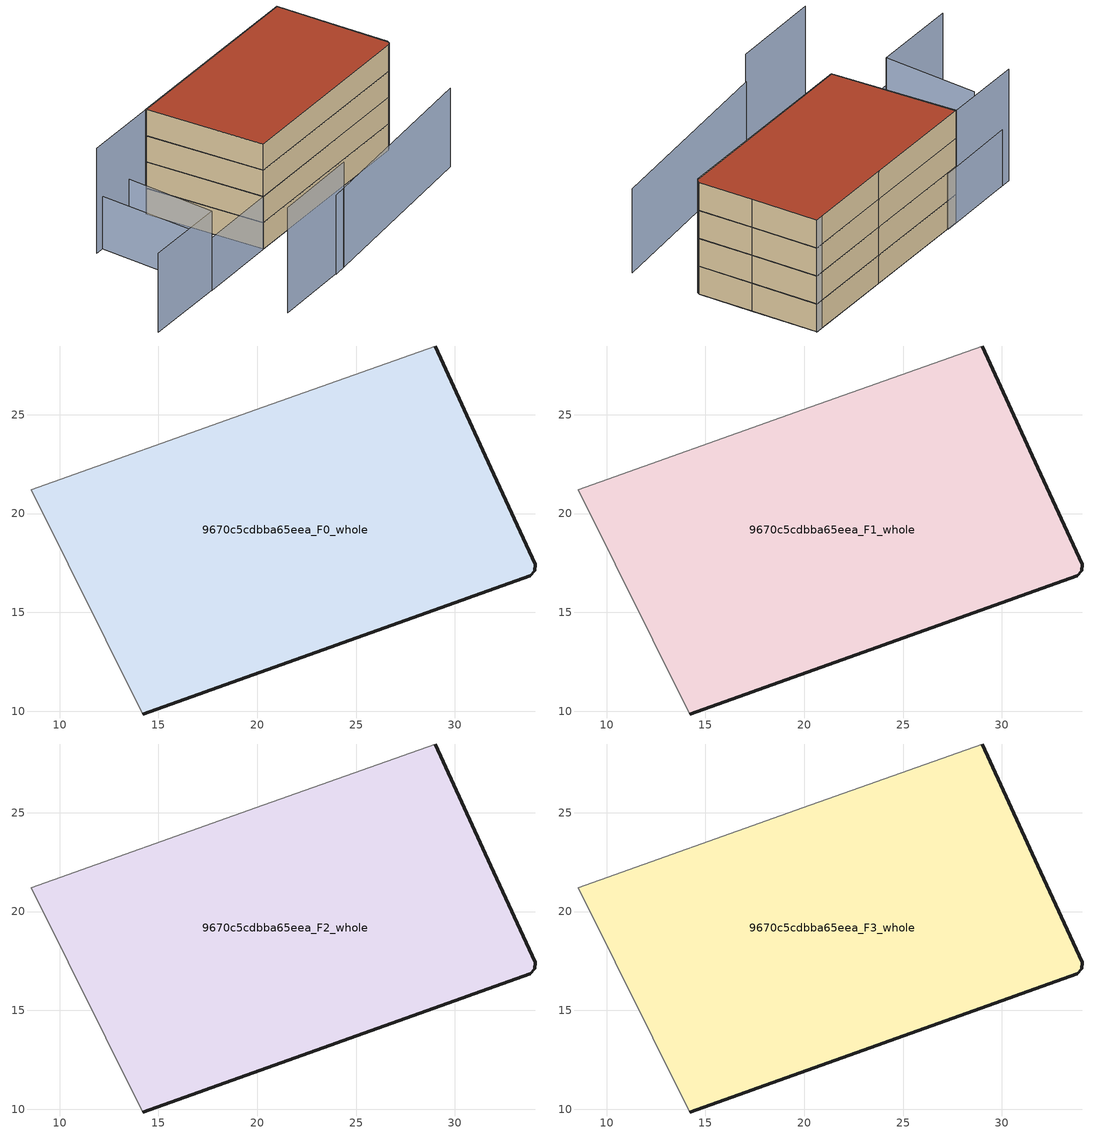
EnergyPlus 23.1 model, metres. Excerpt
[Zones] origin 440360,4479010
9670c5cdbba65eea_F0_whole
 floor ground (EU_floor_Construction): 33.83,16.85 34.03,17.12 34.08,17.43 31.82,22.33 29.02,28.48 19.92,25.25 8.56,21.21 14.21,9.86 z0
 wall outside (EU_wall_Construction): 29.02,28.48 31.82,22.33 34.08,17.43 34.03,17.12 33.83,16.85 14.21,9.86 z0:3
 wall adiabatic (EU_wall_Construction): 14.21,9.86 8.56,21.21 19.92,25.25 29.02,28.48 z0:3
9670c5cdbba65eea_F1_whole
 floor to 9670c5cdbba65eea_F0_whole (EU_floor_Construction): 33.83,16.85 34.03,17.12 34.08,17.43 31.82,22.33 29.02,28.48 19.92,25.25 8.56,21.21 14.21,9.86 z3
 wall outside (EU_wall_Construction): 29.02,28.48 31.82,22.33 34.08,17.43 34.03,17.12 33.83,16.85 14.21,9.86 z3:6
 wall adiabatic (EU_wall_Construction): 14.21,9.86 8.56,21.21 19.92,25.25 29.02,28.48 z3:6
9670c5cdbba65eea_F2_whole
 floor to 9670c5cdbba65eea_F1_whole (EU_floor_Construction): 33.83,16.85 34.03,17.12 34.08,17.43 31.82,22.33 29.02,28.48 19.92,25.25 8.56,21.21 14.21,9.86 z6
 wall outside (EU_wall_Construction): 29.02,28.48 31.82,22.33 34.08,17.43 34.03,17.12 33.83,16.85 14.21,9.86 z6:9
 wall adiabatic (EU_wall_Construction): 14.21,9.86 8.56,21.21 19.92,25.25 29.02,28.48 z6:9
9670c5cdbba65eea_F3_whole
 floor to 9670c5cdbba65eea_F2_whole (EU_floor_Construction): 33.83,16.85 34.03,17.12 34.08,17.43 31.82,22.33 29.02,28.48 19.92,25.25 8.56,21.21 14.21,9.86 z9
 wall outside (EU_wall_Construction): 29.02,28.48 31.82,22.33 34.08,17.43 34.03,17.12 33.83,16.85 14.21,9.86 z9:12
 wall adiabatic (EU_wall_Construction): 14.21,9.86 8.56,21.21 19.92,25.25 29.02,28.48 z9:12
 roof outside (EU_roof_Construction): 29.02,28.48 31.82,22.33 34.08,17.43 34.03,17.12 33.83,16.85 14.21,9.86 8.56,21.21 19.92,25.25 z12
shading: 9.79,-0.41 18.66,2.87 / 29.02,28.48 0.87,18.45 z0:12; 2.91,16 6.13,6.95 / 6.13,6.95 -2.18,4 / 17.39,2.3 36.92,11.1 z0:9; 6.15,6.89 1.77,18.77 / 1.77,18.77 9.83,21.74 / 9.83,21.74 14.21,9.86 / 14.21,9.86 6.15,6.89 z0:6
[Building]
EU S2 Campaign: North Axis=0; Terrain=City; Solar Distribution=FullExterior
[Site:Location]
Madrid: Latitude=40.5; Longitude=-3.5; Time Zone=1; Elevation=609
[SizingPeriod:WeatherFileDays]
AnnualSizingPeriod: Begin Month=1; Begin Day of Month=1; End Month=12; End Day of Month=31; Day of Week for Start Day=Monday; Use Weather File Daylight Saving Period=No; Use Weather File Rain and Snow Indicators=No
[MATERIAL]
EU_InternalMass_Material: Roughness=MediumRough; Thickness=0.1; Conductivity=1; Density=1800; Specific Heat=900; Thermal Absorptance=0.9; Solar Absorptance=0.7; Visible Absorptance=0.7
[MATERIAL:NOMASS] Roughness=MediumRough; Thermal Absorptance=0.9; Solar Absorptance=0.7; Visible Absorptance=0.7
Name | Thermal Resistance
EU_wall_NoMass | 0.609216
EU_roof_NoMass | 0.513268
EU_floor_NoMass | 0.568163
[CONSTRUCTION]
EU_wall_Construction: EU_wall_NoMass
EU_roof_Construction: EU_roof_NoMass
EU_floor_Construction: EU_floor_NoMass
EU_InternalMass_Construction: EU_InternalMass_Material
[ZONE] Type=1; Multiplier=1; Ceiling Height=autocalculate; Volume=810.764; Floor Area=autocalculate; Part of Total Floor Area=Yes
9670c5cdbba65eea_F0_whole; 9670c5cdbba65eea_F1_whole; 9670c5cdbba65eea_F2_whole; 9670c5cdbba65eea_F3_whole
[INTERNALMASS] Construction=EU_InternalMass_Construction; Surface Area=259.679
Name | Zone or ZoneList
9670c5cdbba65eea_F0_whole_EU_InternalMass | 9670c5cdbba65eea_F0_whole
9670c5cdbba65eea_F1_whole_EU_InternalMass | 9670c5cdbba65eea_F1_whole
9670c5cdbba65eea_F2_whole_EU_InternalMass | 9670c5cdbba65eea_F2_whole
9670c5cdbba65eea_F3_whole_EU_InternalMass | 9670c5cdbba65eea_F3_whole
[OTHEREQUIPMENT] Fuel Type=Electricity; Design Level Calculation Method=Watts/Area; Power per Zone Floor Area=1; Fraction Latent=0; Fraction Radiant=0; Fraction Lost=0; Carbon Dioxide Generation Rate=0; EndUse Subcategory=EU_Step8_InternalGains
Name | Zone or ZoneList or Space or SpaceList | Schedule
EU_Step8_InternalGain_9670c5cdbba65eea_F0_whole_f000 | 9670c5cdbba65eea_F0_whole | EU_Step8_GainSchedule_9670c5cdbba65eea_F0_whole_f000
EU_Step8_InternalGain_9670c5cdbba65eea_F1_whole_f000 | 9670c5cdbba65eea_F1_whole | EU_Step8_GainSchedule_9670c5cdbba65eea_F1_whole_f000
EU_Step8_InternalGain_9670c5cdbba65eea_F2_whole_f000 | 9670c5cdbba65eea_F2_whole | EU_Step8_GainSchedule_9670c5cdbba65eea_F2_whole_f000
EU_Step8_InternalGain_9670c5cdbba65eea_F3_whole_f000 | 9670c5cdbba65eea_F3_whole | EU_Step8_GainSchedule_9670c5cdbba65eea_F3_whole_f000
[ZONEVENTILATION:DESIGNFLOWRATE] Schedule=EU_AlwaysOn; Design Flow Rate Calculation Method=AirChanges/Hour; Air Changes per Hour=0.752966; Ventilation Type=Natural; Fan Pressure Rise=0; Fan Total Efficiency=1; Constant Term Coefficient=1; Temperature Term Coefficient=0; Velocity Term Coefficient=0; Velocity Squared Term Coefficient=0; Minimum Indoor Temperature=-100; Maximum Indoor Temperature=100; Delta Temperature=-100; Minimum Outdoor Temperature=-100; Maximum Outdoor Temperature=100; Maximum Wind Speed=40
Name | Zone or ZoneList or Space or SpaceList
EU_ConstantAir_9670c5cdbba65eea_F0_whole | 9670c5cdbba65eea_F0_whole
EU_ConstantAir_9670c5cdbba65eea_F1_whole | 9670c5cdbba65eea_F1_whole
EU_ConstantAir_9670c5cdbba65eea_F2_whole | 9670c5cdbba65eea_F2_whole
EU_ConstantAir_9670c5cdbba65eea_F3_whole | 9670c5cdbba65eea_F3_whole
[HVACTEMPLATE:THERMOSTAT] Constant Heating Setpoint=20; Constant Cooling Setpoint=50
EU_HeatOnly_9670c5cdbba65eea_F0_whole; EU_HeatOnly_9670c5cdbba65eea_F1_whole; EU_HeatOnly_9670c5cdbba65eea_F2_whole; EU_HeatOnly_9670c5cdbba65eea_F3_whole
[HVACTEMPLATE:ZONE:IDEALLOADSAIRSYSTEM] System Availability Schedule=EU_AlwaysOn; Maximum Heating Supply Air Temperature=50; Minimum Cooling Supply Air Temperature=13; Maximum Heating Supply Air Humidity Ratio=0.0156; Minimum Cooling Supply Air Humidity Ratio=0.0077; Heating Limit=NoLimit; Cooling Limit=NoLimit; Heating Availability Schedule=EU_AlwaysOn; Cooling Availability Schedule=EU_CoolingOff; Dehumidification Control Type=ConstantSensibleHeatRatio; Cooling Sensible Heat Ratio=0.7; Dehumidification Setpoint=60; Humidification Control Type=None; Humidification Setpoint=30; Outdoor Air Method=None; Outdoor Air Flow Rate per Person=0.00944; Outdoor Air Flow Rate per Zone Floor Area=0; Outdoor Air Flow Rate per Zone=0; Demand Controlled Ventilation Type=None; Outdoor Air Economizer Type=NoEconomizer; Heat Recovery Type=None; Sensible Heat Recovery Effectiveness=0.7; Latent Heat Recovery Effectiveness=0.65
Name | Template Thermostat
9670c5cdbba65eea_F0_whole | EU_HeatOnly_9670c5cdbba65eea_F0_whole
9670c5cdbba65eea_F1_whole | EU_HeatOnly_9670c5cdbba65eea_F1_whole
9670c5cdbba65eea_F2_whole | EU_HeatOnly_9670c5cdbba65eea_F2_whole
9670c5cdbba65eea_F3_whole | EU_HeatOnly_9670c5cdbba65eea_F3_whole
[SIZING:ZONE] Zone Cooling Design Supply Air Temperature Input Method=SupplyAirTemperature; Zone Cooling Design Supply Air Temperature=13; Zone Heating Design Supply Air Temperature Input Method=SupplyAirTemperature; Zone Heating Design Supply Air Temperature=50; Zone Cooling Design Supply Air Humidity Ratio=0.008; Zone Heating Design Supply Air Humidity Ratio=0.008; Cooling Design Air Flow Method=DesignDay; Cooling Design Air Flow Rate=0; Cooling Minimum Air Flow per Zone Floor Area=0.000762; Cooling Minimum Air Flow=0; Cooling Minimum Air Flow Fraction=0.2; Heating Design Air Flow Method=DesignDay; Heating Design Air Flow Rate=0; Heating Maximum Air Flow per Zone Floor Area=0.002032; Heating Maximum Air Flow=0.141576; Heating Maximum Air Flow Fraction=0.3; Account for Dedicated Outdoor Air System=No; Dedicated Outdoor Air System Control Strategy=NeutralSupplyAir; Dedicated Outdoor Air Low Setpoint Temperature for Design=autosize; Dedicated Outdoor Air High Setpoint Temperature for Design=autosize; Zone Load Sizing Method=Sensible Load Only No Latent Load; Zone Latent Cooling Design Supply Air Humidity Ratio Input Method=HumidityRatioDifference; Zone Cooling Design Supply Air Humidity Ratio Difference=0.005; Zone Latent Heating Design Supply Air Humidity Ratio Input Method=HumidityRatioDifference; Zone Humidification Design Supply Air Humidity Ratio Difference=0.005
9670c5cdbba65eea_F0_whole; 9670c5cdbba65eea_F1_whole; 9670c5cdbba65eea_F2_whole; 9670c5cdbba65eea_F3_whole
[SCHEDULE:CONSTANT]
Name | Hourly Value
EU_AlwaysOn | 1
EU_CoolingOff | 0
[SCHEDULE:FILE] Column Number=1; Rows to Skip at Top=0; Number of Hours of Data=8760; Column Separator=Comma; Interpolate to Timestep=No; Minutes per Item=60; Adjust Schedule for Daylight Savings=Yes
Name | File
EU_Step8_GainSchedule_9670c5cdbba65eea_F0_whole_f000 | ../../schedules/9670c5cdbba65eea/9670c5cdbba65eea_F0_whole_f000_gain.csv
EU_Step8_GainSchedule_9670c5cdbba65eea_F1_whole_f000 | ../../schedules/9670c5cdbba65eea/9670c5cdbba65eea_F1_whole_f000_gain.csv
EU_Step8_GainSchedule_9670c5cdbba65eea_F2_whole_f000 | ../../schedules/9670c5cdbba65eea/9670c5cdbba65eea_F2_whole_f000_gain.csv
EU_Step8_GainSchedule_9670c5cdbba65eea_F3_whole_f000 | ../../schedules/9670c5cdbba65eea/9670c5cdbba65eea_F3_whole_f000_gain.csv
